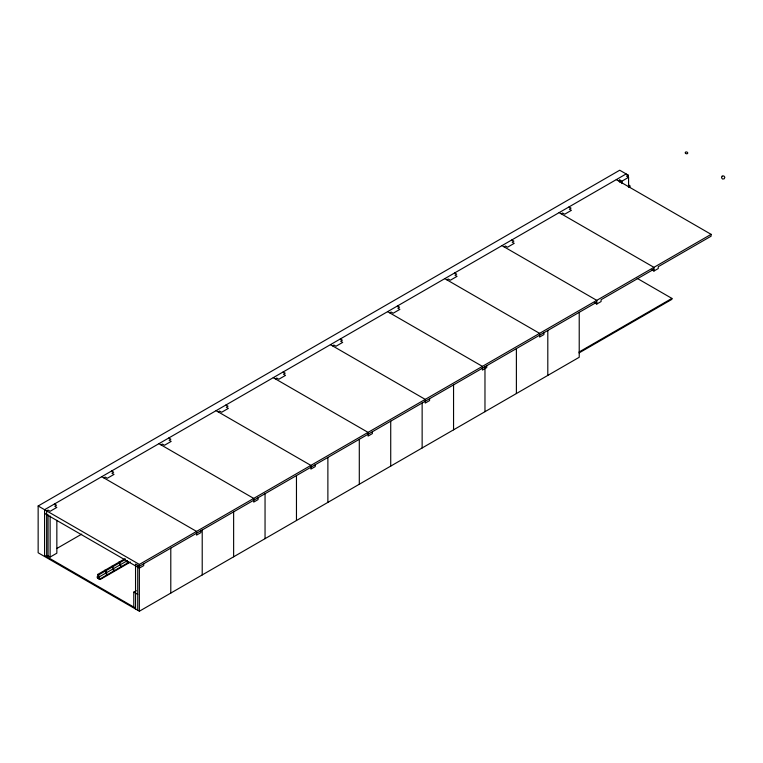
<?xml version="1.0" encoding="UTF-8"?>
<svg xmlns="http://www.w3.org/2000/svg" width="763" height="763" viewBox="0 0 763 763"><rect width="100%" height="100%" fill="white"/><g stroke="black" fill="none" stroke-linecap="round" stroke-linejoin="round"><path stroke-width="1.14" d="M97.635 576.332L97.054 576.99L97.635 578.402L97.845 574.377L125.113 558.64M579.222 312.325L579.222 357.275L139.371 611.22L38.15 552.774L38.15 505.983L619.718 170.225L628.216 175.128L628.216 177.483M626.146 173.935L44.578 509.694L44.578 556.485M103.825 477.886L105.227 477.085L107.297 478.277L114.021 474.405L111.942 473.203L113.658 472.211L111.579 471.009M161.003 444.877L162.395 444.076L164.474 445.268L171.189 441.396L169.119 440.194L170.836 439.202L168.757 438M218.17 411.867L219.572 411.066L221.642 412.258L228.366 408.386L226.287 407.184L228.003 406.193L225.924 404.991M275.348 378.858L276.74 378.057L278.819 379.249L285.534 375.377L283.464 374.175L285.181 373.183L283.102 371.982M332.515 345.849L333.917 345.048L335.997 346.24L342.711 342.368L340.632 341.166L342.349 340.174L340.279 338.982M389.693 312.84L391.095 312.038L393.164 313.231L399.888 309.358L397.809 308.157L399.526 307.165L397.447 305.973M446.87 279.83L448.262 279.029L450.342 280.231L457.056 276.349L454.977 275.147L456.694 274.155L454.624 272.963M504.038 246.821L505.44 246.02L507.509 247.222L514.233 243.34L512.154 242.138L513.871 241.146L511.792 239.954M561.215 213.821L562.608 213.011L564.687 214.212L571.401 210.33L569.332 209.129L571.048 208.137L568.969 206.945M618.383 180.812L619.785 180.001L621.864 181.203L628.578 177.321L628.578 186.716M628.216 175.128L626.499 176.119L628.578 177.321M56.958 548.416L81.708 534.129M56.843 520.318L56.843 553.185L50.129 557.066L48.05 555.865L46.657 556.666L46.657 510.895L48.05 510.085L50.129 511.286L56.843 507.405L54.764 506.212L56.481 505.22L54.411 504.019M97.845 574.377L98.713 574.873L124.96 559.718M98.713 574.873L98.923 579.146L100.22 579.479L100.22 578.821L106.973 574.92L105.733 570.819L104.874 570.323M114.002 570.858L114.002 571.525L107.24 575.426L107.24 574.758L114.002 570.858L112.848 566.709L111.989 566.213M114.002 571.525L113.067 570.982L114.355 571.315L114.355 570.657L121.117 566.756L120.182 564.801M128.136 562.693L128.136 563.361L121.384 567.262L121.384 566.594L128.136 562.693L127.202 560.748L98.923 577.076L100.22 578.821M100.22 579.479L106.973 575.579L106.973 574.92M114.355 571.315L121.117 567.414L121.117 566.756M130.425 562.035L128.499 563.151L127.202 560.748L127.202 562.817M38.15 505.983L139.371 564.429L711.106 234.336L711.106 236.187L658.259 266.697L658.259 268.538L653.939 271.037L651.869 269.844M596.761 302.205L139.371 566.27L135.547 564.057L135.547 609.008M653.939 269.196L601.091 299.706L601.091 301.547L596.761 304.046L594.701 302.854M133.783 607.024L133.783 592.126L136.281 590.686M579.079 352.01L671.917 298.409L671.917 299.334L579.079 352.926M616.313 179.61L711.106 234.336M559.136 212.619L653.939 267.346L653.939 271.037M637.162 278.342L671.917 298.409M501.968 245.629L596.761 300.355L596.761 304.046M444.791 278.638L539.584 333.364L539.584 337.055L543.914 334.556L543.914 332.716M387.614 311.647L482.416 366.374L482.416 370.065L486.746 367.566L486.746 365.725M330.446 344.657L425.239 399.383L425.239 403.074L429.569 400.575L429.569 398.734M273.268 377.666L368.071 432.392L368.071 436.083L372.392 433.584L372.392 431.734M216.101 410.675L310.894 465.401L310.894 469.092L315.224 466.594L315.224 464.743M158.923 443.675L253.717 498.411L253.717 502.102L258.047 499.603L258.047 497.753M101.746 476.684L196.549 531.42L196.549 535.111L200.879 532.612L200.879 530.762M44.578 513.385L139.371 568.111L143.702 565.621L143.702 563.771M119.104 562.112L119.963 562.608L120.087 564.858L121.384 566.594M119.009 562.159L119.877 562.655M104.96 570.266L105.819 570.772L106.038 572.965L107.24 574.758M106.038 575.044L106.973 575.579M133.783 592.126L137.741 594.406M97.635 578.058L98.923 578.802M44.578 555.474L135.547 608.082M113.067 568.912L114.355 570.657M621.864 181.203L621.864 183.549M619.785 180.001L619.785 182.347M547.805 330.465L547.805 375.406M516.389 348.605L516.389 393.546M484.972 366.745L484.972 411.686M453.556 384.886L453.556 429.827M422.139 403.017L422.139 447.967M390.723 421.157L390.723 466.107M359.297 439.297L359.297 484.247M327.88 457.438L327.88 502.378M296.464 475.578L296.464 520.519M265.047 493.718L265.047 538.659M233.631 511.859L233.631 556.799M202.214 529.989L202.214 574.94M170.788 548.13L170.788 593.08M139.371 564.429L139.371 611.22M137.741 565.326L137.741 610.276M50.129 515.979L50.129 557.066M48.05 514.787L48.05 555.865M628.426 185.209A1.278 0.897 15.3 0 1 630.133 186.306A1.278 0.897 15.3 0 1 628.378 186.887M722.141 176.148L721.502 177.712L722.532 179.047L724.211 178.819L724.85 177.254L723.81 175.919L722.141 176.148M685.479 153.268A1.278 0.897 15.3 0 0 687.635 153.382A1.278 0.897 15.3 0 0 686.347 151.932A1.278 0.897 15.3 0 0 685.479 153.268"/></g></svg>
